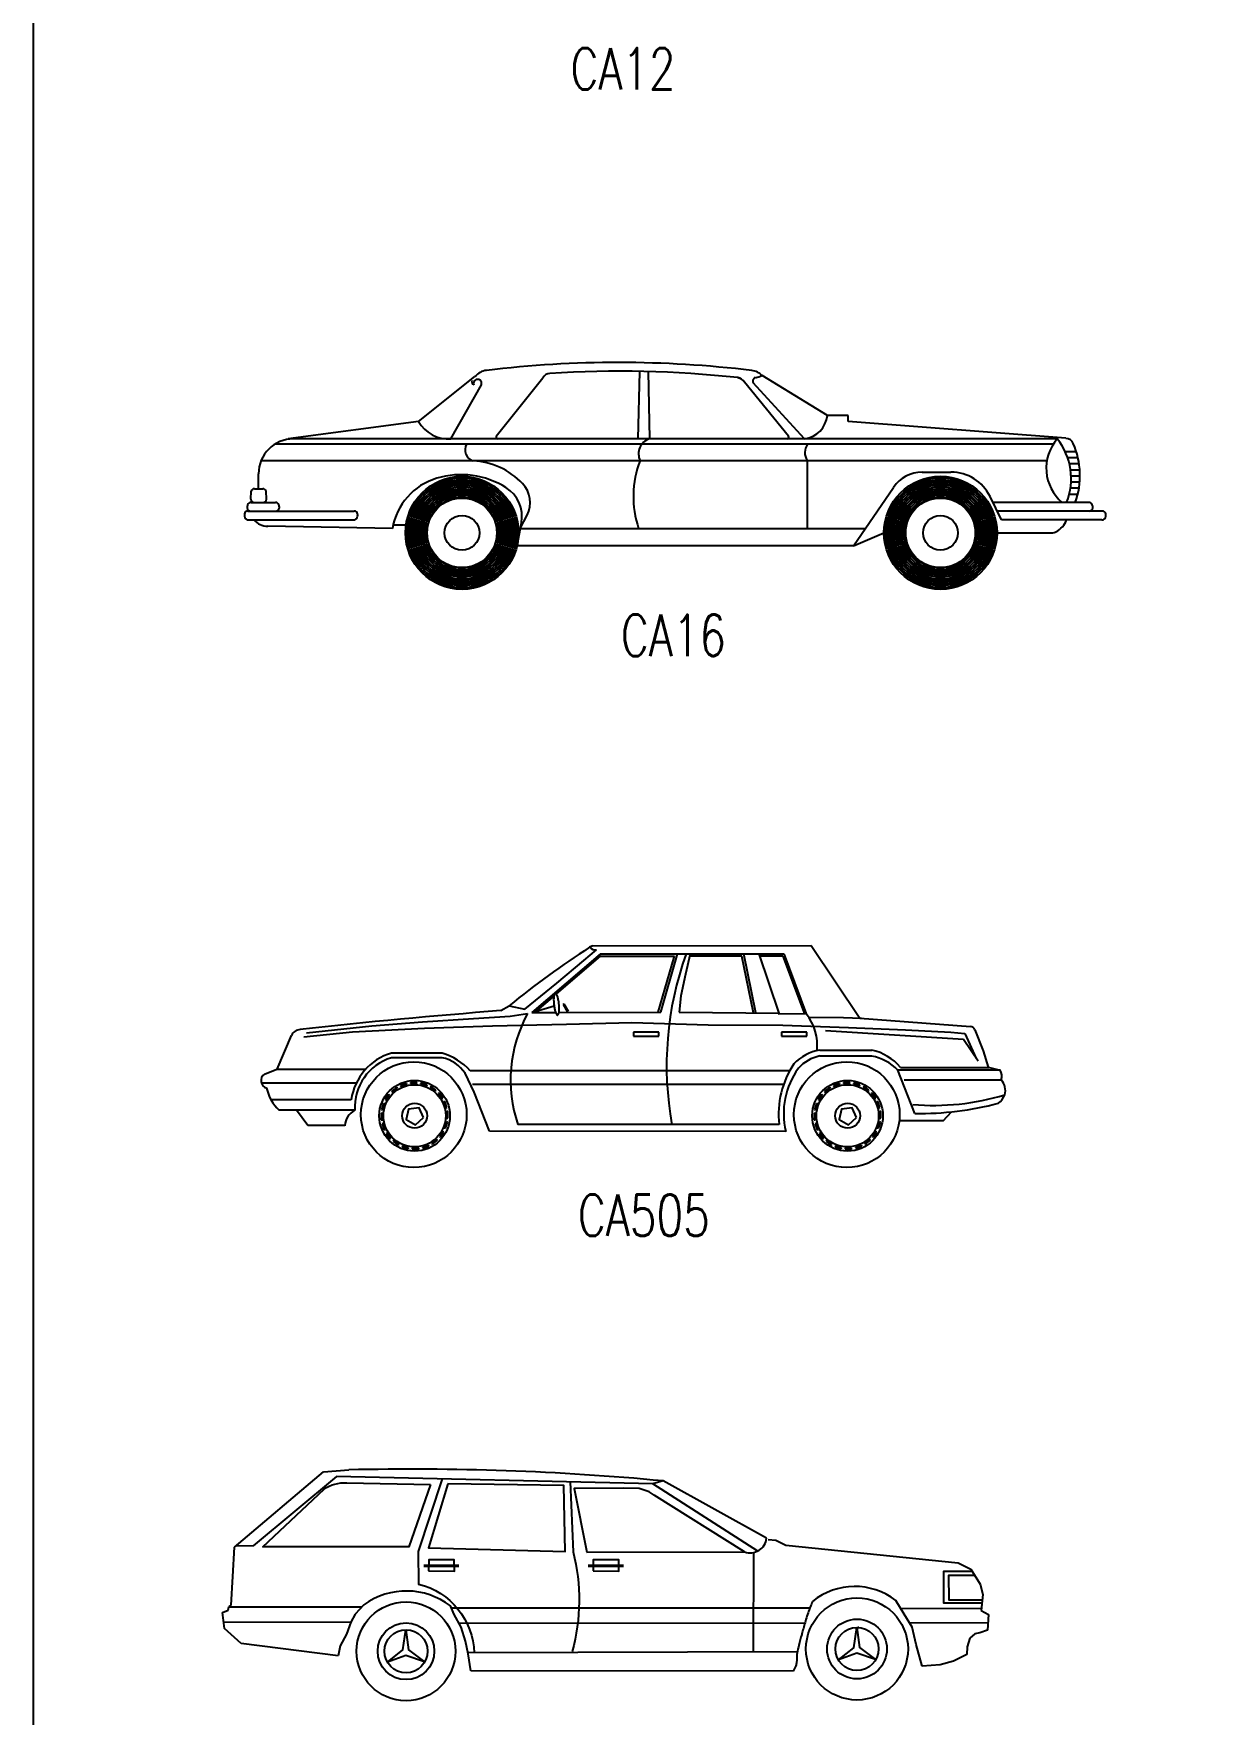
# Model space of a CAD drawing. Extents: x 2 to 154, y 3 to 64.
# Drawn here: x 1.9 to 12.45, y 33.51 to 48.72 of the extents above; entities that cross this region are included whole.
import ezdxf
from ezdxf.enums import TextEntityAlignment as Align

# ---------------------------------------------------------------- set-up
doc = ezdxf.new("R2010")
doc.units = 0
doc.header["$LTSCALE"] = 1000
doc.header["$MEASUREMENT"] = 0
doc.layers.get('0').update_dxf_attribs({"linetype": 'CONTINUOUS'})
doc.styles.add('L', font='ROMANS.SHX', dxfattribs={"height": 250})

# ---------------------------------------------------------------- blocks, each defined once
blk = doc.blocks.new('Ca16')
for p, q in [((-1.475, 0.965), (-1.1504, 1.2228)), ((-1.2886, 0.865), (-1.1136, 1.1758)), ((-1.0282, 0.8799), (-0.7603, 1.2162)), ((-0.2045, 1.2522), (-0.2151, 0.865)), ((-0.1545, 1.2522), (-0.148, 0.865)), ((0.6522, 0.8799), (0.398, 1.1918)), ((0.7436, 0.865), (0.449, 1.1866)), ((0.875, 1), (0.4992, 1.2301)), ((0.995, 1), (0.875, 1)), ((0.995, 0.965), (0.995, 1)), ((-1.475, 0.965), (-2.225, 0.865)), ((2.2462, 0.8682), (0.995, 0.965)), ((2.1737, 0.835), (-2.2995, 0.835)), ((2.1964, 0.865), (-2.1941, 0.865)), ((2.3059, 0.791), (2.2421, 0.791)), ((-2.3794, 0.7402), (2.1365, 0.7402)), ((0.7595, 0.7402), (0.7595, 0.35)), ((2.3153, 0.756), (2.2562, 0.756)), ((2.3218, 0.721), (2.2663, 0.721)), ((2.3256, 0.686), (2.2728, 0.686)), ((-2.3941, 0.5785), (-2.3941, 0.665)), ((1.025, 0.25), (1.2544, 0.5863)), ((1.4196, 0.6736), (1.5852, 0.6736)), ((2.3208, 0.581), (2.272, 0.581)), ((2.3251, 0.616), (2.2756, 0.616)), ((2.3267, 0.651), (2.2759, 0.651)), ((-2.4395, 0.5181), (-2.437, 0.5654)), ((-2.4383, 0.5), (-2.296, 0.5)), ((-2.4183, 0.5785), (-2.37, 0.5785)), ((-2.3487, 0.5181), (-2.3512, 0.5654)), ((1.875, 0.4), (1.8098, 0.5334)), ((2.3787, 0.5), (1.8261, 0.5)), ((2.3137, 0.546), (2.2649, 0.546)), ((-2.4556, 0.45), (-1.8447, 0.45)), ((-2.4532, 0.4), (-1.8472, 0.4)), ((2.4556, 0.45), (1.8506, 0.45)), ((2.4532, 0.4), (1.875, 0.4)), ((-1.625, 0.35), (-2.3415, 0.3643)), ((-1.5469, 0.3695), (-1.6212, 0.3695)), ((-0.8901, 0.35), (1.0932, 0.35)), ((1.025, 0.25), (1.2, 0.325)), ((1.85, 0.325), (2.1653, 0.325)), ((1.025, 0.25), (-0.9088, 0.25))]:
    blk.add_line(p, q)
for points in [[(-0.8901, 0.35), (-0.8508, 0.4273, 0.318078), (-0.8772, 0.6085, 0.193026), (-1.1607, 0.738, -42.551955)], [(-0.9088, 0.25), (-0.8839, 0.383, 0.307808), (-0.9723, 0.5849, 0.21633), (-1.3699, 0.6389, 0.285565), (-1.625, 0.35, -0.425939)]]:
    blk.add_lwpolyline(points, format="xyb")
for centre, radius in [((-1.225, 0.325), 0.325), ((-1.225, 0.325), 0.315), ((-1.225, 0.325), 0.305), ((-1.225, 0.325), 0.295), ((-1.225, 0.325), 0.285), ((-1.225, 0.325), 0.275), ((-1.225, 0.325), 0.265), ((-1.225, 0.325), 0.255), ((1.525, 0.325), 0.325), ((1.525, 0.325), 0.315), ((1.525, 0.325), 0.305), ((1.525, 0.325), 0.295), ((1.525, 0.325), 0.285), ((1.525, 0.325), 0.275), ((1.525, 0.325), 0.265), ((1.525, 0.325), 0.255), ((-1.225, 0.325), 0.245), ((-1.225, 0.325), 0.235), ((-1.225, 0.325), 0.225), ((-1.225, 0.325), 0.215), ((-1.225, 0.325), 0.205), ((-1.225, 0.325), 0.2), ((1.525, 0.325), 0.245), ((1.525, 0.325), 0.235), ((1.525, 0.325), 0.225), ((1.525, 0.325), 0.215), ((1.525, 0.325), 0.205), ((1.525, 0.325), 0.2), ((-1.225, 0.325), 0.1), ((1.525, 0.325), 0.1)]:
    blk.add_circle(centre, radius)
for centre, radius, start, end in [((-1.073, 1.1595), 0.1, 96.79162, 140.74439), ((-0.325, -5.1211), 6.425, 83.15256, 96.79162), ((0.4291, 1.1587), 0.1, 45.4844, 83.15256), ((-1.1485, 1.1935), 0.02, 160.52268, 244.21235), ((-1.1354, 1.1839), 0.0233, 339.7725, 201.08687), ((-0.7168, 1.1917), 0.05, 93.55122, 150.61808), ((-0.325, -5.1211), 6.375, 83.83303, 93.55122), ((0.4108, 1.4228), 0.2121, 256.09125, 259.04079), ((0.3545, 1.1673), 0.05, 29.38192, 83.83303), ((0.4658, 1.1974), 0.02, 103.70779, 212.57789), ((0.4108, 1.4228), 0.2121, 283.70779, 294.63356), ((0.7236, 1.0159), 0.1522, 277.53231, 354.01439), ((-1.2991, 1.0691), 0.2044, 210.62283, 272.94014), ((-1.0195, 0.875), 0.01, 150.61808, 270), ((0.6435, 0.875), 0.01, 270, 29.38192), ((-2.1941, 0.665), 0.2, 90, 180), ((-1.1401, 0.802), 0.0672, 150.58896, 252.18317), ((-0.1205, 0.7793), 0.0899, 107.79779, 205.81873), ((0.8285, 0.7863), 0.083, 144.08577, 213.76678), ((2.3877, 0.6963), 0.255, 138.60778, 230.34553), ((1.9085, 0.6363), 0.3677, 338.24004, 38.46162), ((2.2424, 0.8183), 0.05, 23.61844, 85.57605), ((1.8671, 0.6543), 0.4595, 340.38424, 23.61844), ((0.3286, 0.5337), 0.5688, 158.72048, 198.84572), ((1.4196, 0.4736), 0.2, 90, 145.70335), ((1.5852, 0.4236), 0.25, 26.04986, 90), ((-2.4169, 0.4721), 0.0428, 159.72226, 185.31625), ((-2.4383, 0.48), 0.02, 90, 159.72226), ((-2.4196, 0.52), 0.02, 185.31625, 270), ((-2.4183, 0.5585), 0.02, 90, 159.72226), ((-2.37, 0.5585), 0.02, 20.27774, 90), ((-2.3687, 0.52), 0.02, 270, 354.68375), ((-2.296, 0.48), 0.02, 20.27774, 90), ((-2.3174, 0.4721), 0.0428, 354.68375, 20.27774), ((2.3787, 0.48), 0.02, 20.27774, 90), ((2.3574, 0.4721), 0.0428, 354.68375, 20.27774), ((-2.4429, 0.4278), 0.0329, 170.25803, 217.16341), ((-2.4556, 0.43), 0.02, 90, 170.25803), ((-2.4532, 0.42), 0.02, 217.16341, 270), ((-2.4396, 0.47), 0.02, 185.31625, 270), ((-2.3474, 0.4565), 0.0924, 217.67167, 273.68233), ((-2.2947, 0.47), 0.02, 270, 354.68375), ((-1.8472, 0.42), 0.02, 270, 322.83659), ((-1.8447, 0.43), 0.02, 9.74197, 90), ((-1.8575, 0.4278), 0.0329, 322.83659, 9.74197), ((2.1267, 0.4475), 0.1321, 298.00807, 338.93688), ((2.3801, 0.47), 0.02, 270, 354.68375), ((2.4532, 0.42), 0.02, 270, 322.83659), ((2.4556, 0.43), 0.02, 9.74197, 90), ((2.4429, 0.4278), 0.0329, 322.83659, 9.74197), ((2.1653, 0.375), 0.05, 270, 298.00807)]:
    blk.add_arc(centre, radius, start, end)
blk = doc.blocks.new('BORDER')
for p, q in [((1, 1), (0, 1)), ((0, 1), (0, 0)), ((1, 0), (1, 1)), ((0, 0), (1, 0))]:
    blk.add_line(p, q)
blk = doc.blocks.new('C41')
for p, q in [((1.5829, 1.2023), (1.6556, 1.2634)), ((1.6349, 1.2854), (2.8906, 1.2876)), ((2.8906, 1.2876), (3.1687, 0.87)), ((1.6786, 1.2388), (1.2848, 0.9028)), ((1.6688, 1.2254), (1.4198, 1.0129)), ((1.6768, 1.2254), (1.4243, 1.0099)), ((1.4282, 1.0718), (1.5829, 1.2023)), ((1.6608, 1.2254), (2.1044, 1.2254)), ((1.6786, 1.2388), (2.7235, 1.2388)), ((1.6787, 1.2388), (2.7325, 1.2388)), ((2.0114, 0.905), (2.1044, 1.2254)), ((2.0249, 0.905), (2.1198, 1.232)), ((2.1198, 1.232), (2.1232, 1.2388)), ((2.1937, 1.2388), (2.1679, 1.1235)), ((2.4916, 1.2261), (2.19, 1.2261)), ((2.5575, 0.9001), (2.4916, 1.2261)), ((2.571, 0.9), (2.5024, 1.2388)), ((2.7061, 0.8988), (2.5902, 1.2388)), ((2.7264, 1.2261), (2.5946, 1.2261)), ((2.7264, 1.2261), (2.8509, 0.8953)), ((2.7325, 1.2388), (2.8618, 0.8953)), ((1.244, 0.9208), (1.4282, 1.0718)), ((2.1679, 1.1235), (2.1405, 0.9991)), ((1.4147, 1.0086), (1.2908, 0.9028)), ((1.4118, 0.9993), (1.2988, 0.9028)), ((2.1405, 0.9991), (2.1311, 0.9038)), ((0.9495, 0.8689), (1.159, 0.8816)), ((1.1058, 0.9132), (1.1546, 0.9411)), ((1.1546, 0.9411), (1.244, 0.9208)), ((1.159, 0.8816), (1.2602, 0.8969)), ((1.2848, 0.9028), (1.4122, 0.9417)), ((1.2848, 0.9028), (1.4208, 0.9032)), ((1.4401, 0.9032), (2.0249, 0.905)), ((2.1311, 0.9038), (2.7061, 0.8988)), ((2.8618, 0.8953), (2.7002, 0.893)), ((2.8791, 0.875), (3.0758, 0.8744)), ((3.0758, 0.8744), (3.1787, 0.8707)), ((3.1687, 0.87), (3.8053, 0.8214)), ((-0.0269, 0.7622), (0.253, 0.7908)), ((-0.0099, 0.7863), (0.3648, 0.8263)), ((0.253, 0.7908), (0.6668, 0.8119)), ((0.3648, 0.8263), (0.6555, 0.8481)), ((0.6555, 0.8481), (0.9495, 0.8689)), ((0.6668, 0.8119), (1.0579, 0.825)), ((1.0579, 0.825), (1.4832, 0.8351)), ((1.4832, 0.8351), (1.86, 0.8458)), ((1.86, 0.8458), (2.2977, 0.8315)), ((2.2977, 0.8315), (2.7271, 0.8299)), ((2.7271, 0.8299), (3.1036, 0.8155)), ((3.7657, 0.7472), (2.9729, 0.7981)), ((3.1036, 0.8155), (3.4316, 0.8025)), ((3.4316, 0.8025), (3.6934, 0.7886)), ((3.6934, 0.7886), (3.772, 0.7826)), ((3.772, 0.7826), (3.8389, 0.6389)), ((3.8299, 0.8033), (3.878, 0.6818)), ((-0.0979, 0.7704), (-0.1806, 0.5765)), ((2.9401, 0.6853), (3.2384, 0.6853)), ((3.8494, 0.6235), (3.7657, 0.7472)), ((3.878, 0.6818), (3.9079, 0.5885)), ((2.9401, 0.6526), (3.2384, 0.6526)), ((3.403, 0.5871), (3.9112, 0.5871)), ((3.9079, 0.5885), (3.9756, 0.5717)), ((-0.2529, 0.5489), (-0.1806, 0.5765)), ((-0.1806, 0.5765), (0.3307, 0.5765)), ((0.9538, 0.4445), (0.9007, 0.5531)), ((2.7666, 0.5678), (0.9309, 0.5678)), ((2.7312, 0.488), (0.9427, 0.488)), ((3.4863, 0.3222), (3.3874, 0.5717)), ((3.9756, 0.5717), (3.3874, 0.5717)), ((0.2464, 0.4011), (-0.2153, 0.4011)), ((1.0416, 0.22), (0.9538, 0.4445)), ((0.2669, 0.3407), (-0.1677, 0.3407)), ((-0.0023, 0.2522), (-0.068, 0.3407)), ((3.6482, 0.2793), (3.6972, 0.3319)), ((0.2099, 0.2522), (-0.0023, 0.2522)), ((2.7443, 0.2195), (1.0416, 0.22)), ((2.7051, 0.2593), (1.2039, 0.2593)), ((3.6482, 0.2793), (3.3957, 0.2793))]:
    blk.add_line(p, q)
blk.add_lwpolyline([(1.4112, 0.9488, 0.024032), (1.4152, 0.9231, 0.033154), (1.4201, 0.905, 0.070933), (1.428, 0.8897, 0.271077), (1.4324, 0.8877, 0.271077), (1.4362, 0.8906, 0.070933), (1.4407, 0.9072, 0.033154), (1.4418, 0.9259, 0.024032), (1.4404, 0.9518, 0.024032), (1.4364, 0.9775, 0.033154), (1.4314, 0.9956, 0.070933), (1.4236, 1.0109, 0.271077), (1.4192, 1.0129, 0.271077), (1.4153, 1.01, 0.070933), (1.4108, 0.9935, 0.033154), (1.4098, 0.9747, 0.024032)], format="xyb", close=True)
for points in [[(0.7691, 0.6694), (0.4778, 0.6694)], [(0.7691, 0.6426), (0.4778, 0.6426)], [(0.2734, 0.4956), (-0.2693, 0.4956)], [(3.4252, 0.5148), (3.982, 0.5148)]]:
    blk.add_lwpolyline(points)
for points in [[(0.6614, 0.2982), (0.6365, 0.3541), (0.5756, 0.3477), (0.5629, 0.2879), (0.6159, 0.2572)], [(3.1498, 0.2982), (3.1249, 0.3541), (3.064, 0.3477), (3.0513, 0.2879), (3.1043, 0.2572)]]:
    blk.add_lwpolyline(points, close=True)
for centre, radius in [((0.606, 0.3155), 0.3038), ((3.0945, 0.3155), 0.3038), ((0.6105, 0.309), 0.2032), ((0.6105, 0.309), 0.1787), ((3.0989, 0.309), 0.2032), ((3.0989, 0.309), 0.1787), ((0.6105, 0.309), 0.0716), ((3.0989, 0.309), 0.0716)]:
    blk.add_circle(centre, radius)
for centre, radius, start, end in [((4.3101, -2.9076), 4.9768, 122.7703, 129.34758), ((1.6439, 1.2397), 0.0465, 101.08745, 126.44842), ((1.6492, 1.3083), 0.0453, 223.32888, 278.09793), ((3.9684, 0.596), 1.9094, 160.3258, 190.20753), ((3.8312, -34.3934), 35.4116, 94.41419, 96.28812), ((1.9557, 0.5142), 0.7938, 151.17697, 198.72804), ((2.6295, 0.7125), 0.2955, 354.12645, 38.20141), ((-0.0404, 0.741), 0.0645, 96.13139, 152.92792), ((3.8031, 0.7927), 0.0288, 21.61154, 85.6344), ((2.9786, 0.4268), 0.2614, 98.46251, 136.04703), ((3.1835, 0.4065), 0.2842, 39.45875, 78.87389), ((0.572, 0.3543), 0.3289, 106.63198, 171.80641), ((0.5654, 0.3567), 0.299, 107.03166, 183.07711), ((0.6586, 0.3141), 0.3721, 42.97012, 72.71684), ((0.7292, 0.4425), 0.204, 32.81162, 78.71494), ((3.2338, 0.3148), 0.5316, 146.50916, 185.99537), ((3.1693, 0.3233), 0.4376, 143.79808, 193.73137), ((2.9824, 0.4349), 0.2218, 100.97399, 138.51513), ((3.1835, 0.3737), 0.2842, 44.16222, 78.87389), ((-0.2269, 0.5118), 0.0453, 125.05832, 253.78056), ((3.9238, 0.5371), 0.0623, 339.112, 33.78369), ((3.9188, 0.4546), 0.0873, 343.10261, 43.61831), ((-0.012, 0.5125), 0.2319, 190.96549, 227.81102), ((3.5921, 1.7945), 1.4256, 265.22145, 286.72397), ((3.9011, 0.4681), 0.1084, 306.60413, 338.96221), ((0.3163, 0.2463), 0.1065, 117.64767, 176.83287), ((3.5091, 2.1176), 1.7955, 269.27105, 284.73385)]:
    blk.add_arc(centre, radius, start, end)
for p, xscale, yscale, zscale, rotation in [((1.4895, 0.9049), 0.005983022213400819, 0.04986227218284132, 0.005983022213400819, 30), ((0.5307, 0.478), 0.03654032471539958, 0.006091453866983128, 0.03654032471539958, 18), ((0.6453, 0.4926), 0.03654032471539958, 0.006091453866983128, 0.03654032471539958, 342), ((3.0191, 0.478), 0.03654032471539958, 0.006091453866983128, 0.03654032471539958, 18), ((3.1337, 0.4926), 0.03654032471539958, 0.006091453866983128, 0.03654032471539958, 342), ((0.4466, 0.3988), 0.03654032471539958, 0.006091453866983128, 0.03654032471539958, 54), ((0.4824, 0.4451), 0.03654032471539958, 0.006091453866983128, 0.03654032471539958, 36), ((0.7003, 0.4728), 0.03654032471539958, 0.006091453866983128, 0.03654032471539958, 324), ((0.7465, 0.4371), 0.03654032471539958, 0.006091453866983128, 0.03654032471539958, 306), ((0.7794, 0.3888), 0.03654032471539958, 0.006091453866983128, 0.03654032471539958, 288), ((2.9351, 0.3988), 0.03654032471539958, 0.006091453866983128, 0.03654032471539958, 54), ((2.9708, 0.4451), 0.03654032471539958, 0.006091453866983128, 0.03654032471539958, 36), ((3.1887, 0.4728), 0.03654032471539958, 0.006091453866983128, 0.03654032471539958, 324), ((3.2349, 0.4371), 0.03654032471539958, 0.006091453866983128, 0.03654032471539958, 306), ((3.2678, 0.3888), 0.03654032471539958, 0.006091453866983128, 0.03654032471539958, 288), ((0.4252, 0.2854), 0.03654032471539958, 0.006091453866983128, 0.03654032471539958, 90), ((0.4269, 0.3438), 0.03654032471539958, 0.006091453866983128, 0.03654032471539958, 72), ((0.7958, 0.3327), 0.03654032471539958, 0.006091453866983128, 0.03654032471539958, 270), ((2.9136, 0.2854), 0.03654032471539958, 0.006091453866983128, 0.03654032471539958, 90), ((2.9153, 0.3438), 0.03654032471539958, 0.006091453866983128, 0.03654032471539958, 72), ((3.2842, 0.3327), 0.03654032471539958, 0.006091453866983128, 0.03654032471539958, 270), ((0.4415, 0.2293), 0.03654032471539958, 0.006091453866983128, 0.03654032471539958, 108), ((0.4744, 0.181), 0.03654032471539958, 0.006091453866983128, 0.03654032471539958, 126), ((0.7743, 0.2192), 0.03654032471539958, 0.006091453866983128, 0.03654032471539958, 234), ((0.794, 0.2742), 0.03654032471539958, 0.006091453866983128, 0.03654032471539958, 252), ((2.9299, 0.2293), 0.03654032471539958, 0.006091453866983128, 0.03654032471539958, 108), ((2.9628, 0.181), 0.03654032471539958, 0.006091453866983128, 0.03654032471539958, 126), ((3.2627, 0.2192), 0.03654032471539958, 0.006091453866983128, 0.03654032471539958, 234), ((3.2824, 0.2742), 0.03654032471539958, 0.006091453866983128, 0.03654032471539958, 252), ((0.5207, 0.1452), 0.03654032471539958, 0.006091453866983128, 0.03654032471539958, 144), ((0.5757, 0.1255), 0.03654032471539958, 0.006091453866983128, 0.03654032471539958, 162), ((0.6341, 0.1237), 0.03654032471539958, 0.006091453866983128, 0.03654032471539958, 180), ((0.6902, 0.1401), 0.03654032471539958, 0.006091453866983128, 0.03654032471539958, 198), ((0.7385, 0.173), 0.03654032471539958, 0.006091453866983128, 0.03654032471539958, 216), ((3.0091, 0.1452), 0.03654032471539958, 0.006091453866983128, 0.03654032471539958, 144), ((3.0641, 0.1255), 0.03654032471539958, 0.006091453866983128, 0.03654032471539958, 162), ((3.1225, 0.1237), 0.03654032471539958, 0.006091453866983128, 0.03654032471539958, 180), ((3.1786, 0.1401), 0.03654032471539958, 0.006091453866983128, 0.03654032471539958, 198), ((3.2269, 0.173), 0.03654032471539958, 0.006091453866983128, 0.03654032471539958, 216)]:
    blk.add_blockref('BORDER', p, dxfattribs=dict(xscale=xscale, yscale=yscale, zscale=zscale, rotation=rotation))
for p, xscale, yscale, zscale in [((1.8679, 0.7671), 0.1460865932506379, 0.02215150383417919, 0.1460865932506379), ((2.7188, 0.7671), 0.1460865932506379, 0.02215150383417919, 0.1460865932506379), ((0.5868, 0.4943), 0.03654032471539958, 0.006091453866983128, 0.03654032471539958), ((3.0752, 0.4943), 0.03654032471539958, 0.006091453866983128, 0.03654032471539958)]:
    blk.add_blockref('BORDER', p, dxfattribs=dict(xscale=xscale, yscale=yscale, zscale=zscale))
blk = doc.blocks.new('Ca505')
blk.add_blockref('C41', (-6.3887, -0.0008))
blk = doc.blocks.new('OG1')
for p, q in [((-3.4009, 0.8404), (-2.9124, 1.2536)), ((-2.9124, 1.2536), (-2.7741, 1.2648)), ((-1.0491, 1.2042), (-1.1065, 1.1878)), ((-0.4817, 0.8898), (-1.0491, 1.2042)), ((-3.4099, 0.6806), (-3.4009, 0.8404)), ((-0.4722, 0.8836), (-0.4304, 0.8787)), ((-0.4304, 0.8787), (-0.3764, 0.8517)), ((-0.3764, 0.8517), (0.5693, 0.7558)), ((0.5693, 0.7558), (0.6388, 0.7198)), ((-3.4183, 0.5233), (-3.4099, 0.6806)), ((0.6388, 0.7198), (0.6902, 0.6379)), ((0.6902, 0.6379), (0.705, 0.5809)), ((0.705, 0.5809), (0.6951, 0.4935)), ((-3.467, 0.4827), (-3.4362, 0.4954)), ((-3.4551, 0.3951), (-3.467, 0.4827)), ((-3.4362, 0.4954), (-3.4316, 0.5128)), ((-3.4316, 0.5128), (-3.4183, 0.5233)), ((-2.7393, 0.4728), (-2.7618, 0.4294)), ((-2.6905, 0.5246), (-2.7393, 0.4728)), ((0.6951, 0.4935), (0.736, 0.4711)), ((0.736, 0.4711), (0.7305, 0.3862)), ((-3.3643, 0.3126), (-3.4551, 0.3951)), ((-2.7618, 0.4294), (-2.7864, 0.3641)), ((0.6891, 0.3712), (0.6602, 0.3653)), ((0.7305, 0.3862), (0.6891, 0.3712)), ((-2.8318, 0.2442), (-3.3643, 0.3126)), ((-2.8204, 0.299), (-2.8318, 0.2442)), ((-2.7864, 0.3641), (-2.8204, 0.299)), ((0.618, 0.2934), (0.6175, 0.2522)), ((0.6337, 0.3413), (0.618, 0.2934)), ((0.6602, 0.3653), (0.6337, 0.3413)), ((0.4699, 0.1949), (0.3717, 0.1875)), ((0.5445, 0.2157), (0.4699, 0.1949)), ((0.6175, 0.2522), (0.5445, 0.2157)), ((-0.3352, 0.1602), (-2.1044, 0.1624))]:
    blk.add_line(p, q)
for points in [[(-0.5294, 0.8197), (-1.1065, 1.1878), (-2.8402, 1.2288), (-3.2983, 0.8477), (-3.3949, 0.8455)], [(-2.7839, 1.1931), (-2.3248, 1.1843)], [(-0.554, 0.8112), (-0.5549, 0.2665)], [(0.6465, 0.7067), (0.4887, 0.7066), (0.4887, 0.536), (0.6999, 0.5353)], [(0.6599, 0.6862), (0.5171, 0.686), (0.5175, 0.5527), (0.7018, 0.5528)], [(-3.4316, 0.5128), (-2.7016, 0.5128)], [(-2.2112, 0.5081), (-0.2427, 0.5081)], [(0.2533, 0.5053), (0.6963, 0.5042)], [(-3.4599, 0.4309), (-2.7618, 0.4294)], [(-2.1705, 0.4251), (-0.2712, 0.4245)], [(0.3016, 0.4277), (0.733, 0.4251)], [(-0.313, 0.2674), (-2.1187, 0.2607)]]:
    blk.add_lwpolyline(points)
for points in [[(-2.2607, 1.2151), (-2.3929, 0.8179), (-2.391, 0.6386, -0.336627), (-2.0855, 0.2608, 2.544418)], [(-2.3248, 1.1843), (-2.445, 0.8424), (-3.2459, 0.8427), (-2.9093, 1.1592, -0.178365), (-2.7839, 1.1931, -0.095728)], [(-1.5593, 1.1985), (-1.5427, 0.8151, -0.12817), (-1.5476, 0.2685, 1.93425)], [(-0.6018, 0.8154, 0.492216), (-0.4817, 0.8898, -1.808116)], [(-2.1044, 0.1624), (-2.1188, 0.2563), (-2.1328, 0.3246), (-2.158, 0.4012), (-2.1946, 0.4716), (-2.2158, 0.5182, 0.332677), (-2.6905, 0.5246, 2.529429)], [(0.3717, 0.1875), (0.3383, 0.306), (0.3178, 0.4025), (0.2725, 0.4731), (0.2279, 0.548, 0.347325), (-0.2294, 0.5436, 0.402433)], [(-0.2294, 0.5436, 0.010022), (-0.2538, 0.4804, 0.017529), (-0.2658, 0.4435, 0.000408), (-0.2843, 0.3785, 0.001674), (-0.2888, 0.3626, 0.005708), (-0.3048, 0.3019, 0.008427), (-0.3145, 0.2605, 0.06258), (-0.3161, 0.2429, -0.033507), (-0.3171, 0.2099, -0.063316), (-0.3215, 0.1904, -0.038318), (-0.3352, 0.1602)], [(0.0228, 0.4001, 0.01904), (0.0186, 0.4047, -2.163506)]]:
    blk.add_lwpolyline(points, format="xyb")
for points in [[(-2.2304, 1.1874), (-2.3358, 0.8365), (-1.5864, 0.8176), (-1.5946, 1.1788)], [(-1.4683, 0.8141), (-0.6018, 0.8154), (-1.0986, 1.1258), (-1.1265, 1.1437), (-1.1812, 1.1625), (-1.2668, 1.1637), (-1.5379, 1.163)], [(-2.3356, 0.7103), (-2.1945, 0.7093), (-2.1949, 0.7706), (-2.3348, 0.7715)], [(-1.4329, 0.7103), (-1.2918, 0.7093), (-1.2922, 0.7706), (-1.4321, 0.7715)], [(-2.4604, 0.3874), (-2.4465, 0.2783), (-2.3574, 0.2115), (-2.46, 0.246), (-2.5613, 0.2102), (-2.4771, 0.2768)], [(0.0137, 0.4), (0.0276, 0.2908), (0.1167, 0.224), (0.0141, 0.2585), (-0.0872, 0.2228), (-0.003, 0.2894)]]:
    blk.add_lwpolyline(points, close=True)
at = {"const_width": 0.0156}
for points in [[(-2.3634, 0.7388), (-2.1691, 0.7388)], [(-1.4604, 0.7388), (-1.2662, 0.7388)]]:
    blk.add_lwpolyline(points, dxfattribs=at)
for centre, radius in [((0.0144, 0.2823), 0.2799), ((-2.4597, 0.2697), 0.2712), ((-2.4597, 0.2697), 0.1553), ((-2.4597, 0.2697), 0.1181), ((0.0144, 0.2823), 0.1639), ((0.0144, 0.2823), 0.1181)]:
    blk.add_circle(centre, radius)
blk.add_arc((-2.4281, -13.462), 14.7309, 84.62865, 91.34614)
blk = doc.blocks.new('Ca908')
blk.add_blockref('OG1', (-0.1714, -0.0004))

msp = doc.modelspace()

# ---------------------------------------------------------------- linework, layer by layer
at = {"color": 1, "linetype": 'ByBlock', "lineweight": -2}
msp.add_lwpolyline([(1.901, 64.4), (49.201, 64.4), (49.201, 2.8), (1.901, 2.8)], close=True, dxfattribs=at)

# ---------------------------------------------------------------- block references
at = {"color": 0, "linetype": 'ByBlock', "lineweight": -2}
for name, p, xscale, yscale, zscale in [('Ca16', (7.708, 43.689), 1.575, 1.575, 1.575), ('Ca505', (14.45, 38.439), 1.575, 1.575, 1.575), ('Ca908', (9.613, 33.633), 1.65, 1.65, 1.65)]:
    msp.add_blockref(name, p, dxfattribs=dict(at, xscale=xscale, yscale=yscale, zscale=zscale))

# ---------------------------------------------------------------- texts
at = {"color": 0, "linetype": 'ByBlock', "lineweight": -2, "style": 'L', "width": 0.75}
for s, p in [('CA12', (7.236, 48.401)), ('CA16', (7.692, 43.273)), ('CA505', (7.425, 38.024))]:
    msp.add_text(s, height=0.375, dxfattribs=at).set_placement(p, align=Align.MIDDLE)

doc.saveas('drawing.dxf')
